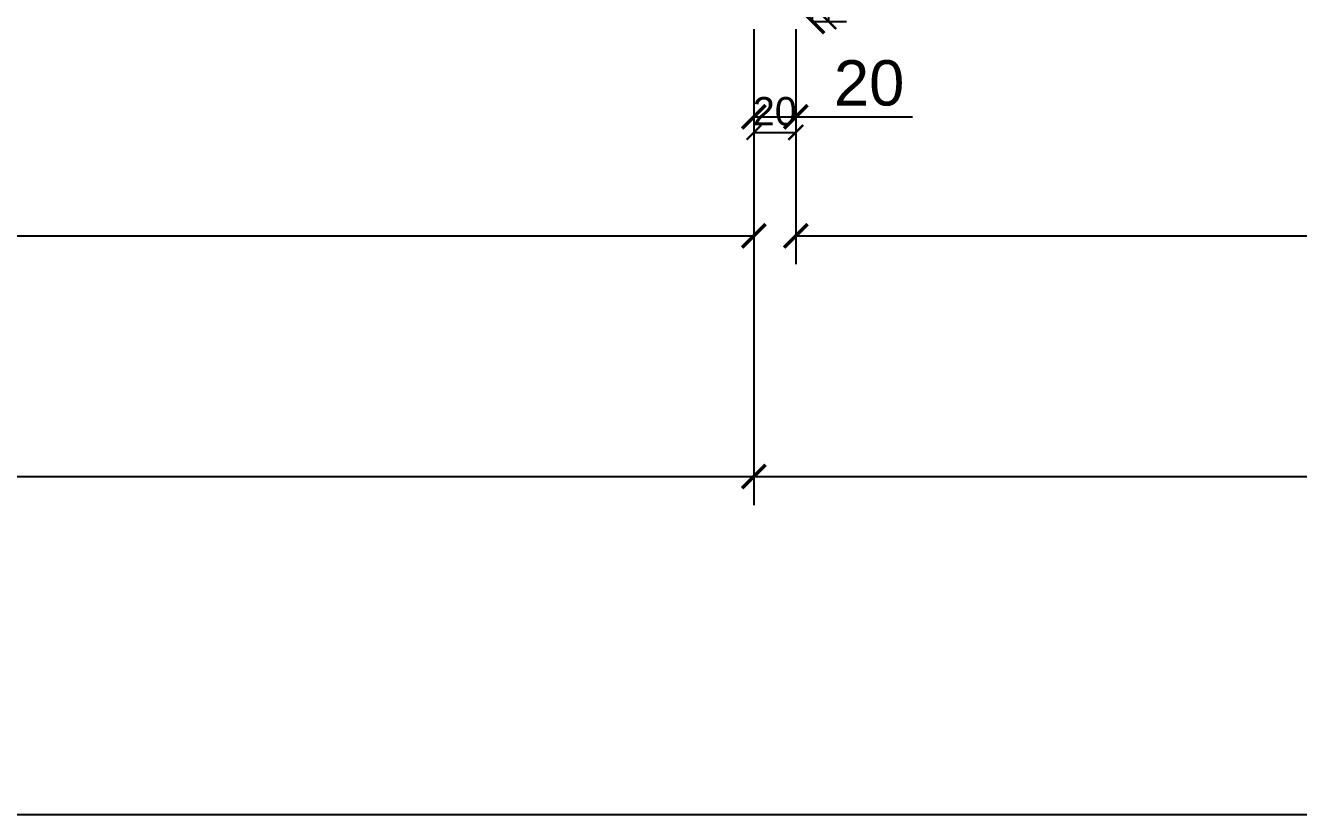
# Model space of a CAD drawing. Header units: millimetres. Extents: x -26398 to 135532, y -376633 to 43268.
# Drawn here: x 36365 to 36971, y -148012 to -147636 of the extents above; entities that cross this region are included whole.
import ezdxf

# ---------------------------------------------------------------- set-up
doc = ezdxf.new("R2010")
doc.units = ezdxf.units.MM
doc.layers.add('0 @ 5', color=7, linetype='Continuous')
doc.layers.add('0 @ 8', color=7, linetype='Continuous')
doc.styles.get("Standard").update_dxf_attribs({"font": 'arial.ttf'})
doc.dimstyles.new('SCALE dimmatbang', dxfattribs={"dimscale": 70, "dimtxt": 2.7, "dimasz": 1.4, "dimexe": 1.7, "dimexo": 0.7, "dimtad": 1, "dimtoh": 1, "dimdec": 1, "dimtxsty": 'Standard', "dimblk": 'ARCHTICK', "dimcen": 2.5, "dimclrd": 1, "dimclre": 256, "dimadec": 0, "dimazin": 0, "dimtfac": 1, "dimtdec": 1, "dimtmove": 0, "dimatfit": 3, "dimfxl": 1, "dimarcsym": 0})

# ---------------------------------------------------------------- blocks, each defined once
blk = doc.blocks.new('_ArchTick')
at = {"color": 0, "linetype": 'ByBlock', "const_width": 0.15}
blk.add_lwpolyline([(-0.5, -0.5), (0.5, 0.5)], dxfattribs=at)
blk = doc.blocks.new('*D6443')
at = {"color": 1, "lineweight": -2, "transparency": 16777216}
for p, q in [((36739.79, -147614.06), (36739.79, -147376.06)), ((36739.79, -147376.06), (36776.03, -147376.06)), ((36739.79, -147634.06), (36739.79, -147614.06))]:
    blk.add_line(p, q, dxfattribs=at)
at = {"lineweight": -2, "transparency": 16777216}
for p, q in [((36742.38, -147614.06), (36753.39, -147614.06)), ((36742.38, -147634.06), (36753.39, -147634.06))]:
    blk.add_line(p, q, dxfattribs=at)
at = {"layer": 'DEFPOINTS', "color": 0, "transparency": 16777216}
for p in [(36736.78, -147614.06), (36739.79, -147614.06), (36736.78, -147634.06)]:
    blk.add_point(p, dxfattribs=at)
at = {"color": 1, "lineweight": -2, "transparency": 16777216, "xscale": 11.2, "yscale": 11.2, "zscale": 11.2}
for p, rotation in [((36739.79, -147614.06), 90), ((36739.79, -147634.06), 270)]:
    blk.add_blockref('_ArchTick', p, dxfattribs=dict(at, rotation=rotation))
at = {"color": 0, "transparency": 16777216, "insert": (36760.41, -147360.03), "char_height": 21.6, "attachment_point": 5}
blk.add_mtext('20', dxfattribs=at)
blk = doc.blocks.new('*D6444')
at = {"color": 1, "lineweight": -2, "transparency": 16777216}
for p, q in [((36747.52, -147614.06), (36747.52, -147376.06)), ((36747.52, -147376.06), (36770.17, -147376.06)), ((36747.52, -147634.06), (36747.52, -147614.06))]:
    blk.add_line(p, q, dxfattribs=at)
at = {"lineweight": -2, "transparency": 16777216}
for p, q in [((36740.28, -147614.06), (36756.02, -147614.06)), ((36740.28, -147634.06), (36756.02, -147634.06))]:
    blk.add_line(p, q, dxfattribs=at)
at = {"layer": 'DEFPOINTS', "color": 0, "transparency": 16777216}
for p in [(36736.78, -147614.06), (36747.52, -147614.06), (36736.78, -147634.06)]:
    blk.add_point(p, dxfattribs=at)
at = {"color": 1, "lineweight": -2, "transparency": 16777216, "xscale": 7, "yscale": 7, "zscale": 7}
for p, rotation in [((36747.52, -147614.06), 90), ((36747.52, -147634.06), 270)]:
    blk.add_blockref('_ArchTick', p, dxfattribs=dict(at, rotation=rotation))
at = {"color": 0, "transparency": 16777216, "insert": (36760.41, -147366.04), "char_height": 13.5, "attachment_point": 5}
blk.add_mtext('20', dxfattribs=at)
blk = doc.blocks.new('*D6791')
at = {"lineweight": -2, "transparency": 16777216}
for p, q in [((35931.78, -147639.76), (35931.78, -147749.75)), ((36711.78, -147639.76), (36711.78, -147749.75))]:
    blk.add_line(p, q, dxfattribs=at)
at = {"color": 1, "lineweight": -2, "transparency": 16777216}
blk.add_line((35931.78, -147736.15), (36711.78, -147736.15), dxfattribs=at)
at = {"layer": 'DEFPOINTS', "color": 0, "transparency": 16777216}
for p in [(35931.78, -147634.16), (36711.78, -147634.16), (36711.78, -147736.15)]:
    blk.add_point(p, dxfattribs=at)
at = {"color": 1, "lineweight": -2, "transparency": 16777216, "xscale": 11.2, "yscale": 11.2, "zscale": 11.2, "rotation": 180}
blk.add_blockref('_ArchTick', (35931.78, -147736.15), dxfattribs=at)
at = {"color": 1, "lineweight": -2, "transparency": 16777216, "xscale": 11.2, "yscale": 11.2, "zscale": 11.2}
blk.add_blockref('_ArchTick', (36711.78, -147736.15), dxfattribs=at)
at = {"color": 0, "transparency": 16777216, "insert": (36321.78, -147720.13), "char_height": 21.6, "attachment_point": 5}
blk.add_mtext('780', dxfattribs=at)
blk = doc.blocks.new('*D6792')
at = {"lineweight": -2, "transparency": 16777216}
for p, q in [((35931.78, -147637.66), (35931.78, -147744.65)), ((36711.78, -147637.66), (36711.78, -147744.65))]:
    blk.add_line(p, q, dxfattribs=at)
at = {"color": 1, "lineweight": -2, "transparency": 16777216}
blk.add_line((35931.78, -147736.15), (36711.78, -147736.15), dxfattribs=at)
at = {"layer": 'DEFPOINTS', "color": 0, "transparency": 16777216}
for p in [(35931.78, -147634.16), (36711.78, -147634.16), (36711.78, -147736.15)]:
    blk.add_point(p, dxfattribs=at)
at = {"color": 1, "lineweight": -2, "transparency": 16777216, "xscale": 7, "yscale": 7, "zscale": 7, "rotation": 180}
blk.add_blockref('_ArchTick', (35931.78, -147736.15), dxfattribs=at)
at = {"color": 1, "lineweight": -2, "transparency": 16777216, "xscale": 7, "yscale": 7, "zscale": 7}
blk.add_blockref('_ArchTick', (36711.78, -147736.15), dxfattribs=at)
at = {"color": 0, "transparency": 16777216, "insert": (36321.78, -147726.14), "char_height": 13.5, "attachment_point": 5}
blk.add_mtext('780', dxfattribs=at)
blk = doc.blocks.new('*D6794')
at = {"lineweight": -2, "transparency": 16777216}
for p, q in [((36731.78, -147639.76), (36731.78, -147749.75)), ((37306.78, -147639.76), (37306.78, -147749.75))]:
    blk.add_line(p, q, dxfattribs=at)
at = {"color": 1, "lineweight": -2, "transparency": 16777216}
blk.add_line((36731.78, -147736.15), (37306.78, -147736.15), dxfattribs=at)
at = {"layer": 'DEFPOINTS', "color": 0, "transparency": 16777216}
for p in [(36731.78, -147634.16), (37306.78, -147634.16), (37306.78, -147736.15)]:
    blk.add_point(p, dxfattribs=at)
at = {"color": 1, "lineweight": -2, "transparency": 16777216, "xscale": 11.2, "yscale": 11.2, "zscale": 11.2, "rotation": 180}
blk.add_blockref('_ArchTick', (36731.78, -147736.15), dxfattribs=at)
at = {"color": 1, "lineweight": -2, "transparency": 16777216, "xscale": 11.2, "yscale": 11.2, "zscale": 11.2}
blk.add_blockref('_ArchTick', (37306.78, -147736.15), dxfattribs=at)
at = {"color": 0, "transparency": 16777216, "insert": (37019.28, -147720.17), "char_height": 21.6, "attachment_point": 5}
blk.add_mtext('575', dxfattribs=at)
blk = doc.blocks.new('*D6795')
at = {"lineweight": -2, "transparency": 16777216}
for p, q in [((36731.78, -147637.66), (36731.78, -147744.65)), ((37306.78, -147637.66), (37306.78, -147744.65))]:
    blk.add_line(p, q, dxfattribs=at)
at = {"color": 1, "lineweight": -2, "transparency": 16777216}
blk.add_line((36731.78, -147736.15), (37306.78, -147736.15), dxfattribs=at)
at = {"layer": 'DEFPOINTS', "color": 0, "transparency": 16777216}
for p in [(36731.78, -147634.16), (37306.78, -147634.16), (37306.78, -147736.15)]:
    blk.add_point(p, dxfattribs=at)
at = {"color": 1, "lineweight": -2, "transparency": 16777216, "xscale": 7, "yscale": 7, "zscale": 7, "rotation": 180}
blk.add_blockref('_ArchTick', (36731.78, -147736.15), dxfattribs=at)
at = {"color": 1, "lineweight": -2, "transparency": 16777216, "xscale": 7, "yscale": 7, "zscale": 7}
blk.add_blockref('_ArchTick', (37306.78, -147736.15), dxfattribs=at)
at = {"color": 0, "transparency": 16777216, "insert": (37019.28, -147726.16), "char_height": 13.5, "attachment_point": 5}
blk.add_mtext('575', dxfattribs=at)
blk = doc.blocks.new('*D6821')
at = {"lineweight": -2, "transparency": 16777216}
for p, q in [((36711.78, -147639.76), (36711.78, -147693.05)), ((36731.78, -147639.76), (36731.78, -147693.05))]:
    blk.add_line(p, q, dxfattribs=at)
at = {"color": 1, "lineweight": -2, "transparency": 16777216}
for p, q in [((36711.78, -147679.45), (36731.78, -147679.45)), ((36731.78, -147679.45), (36787.38, -147679.45))]:
    blk.add_line(p, q, dxfattribs=at)
at = {"layer": 'DEFPOINTS', "color": 0, "transparency": 16777216}
for p in [(36711.78, -147634.16), (36731.78, -147634.16), (36731.78, -147679.45)]:
    blk.add_point(p, dxfattribs=at)
at = {"color": 1, "lineweight": -2, "transparency": 16777216, "xscale": 11.2, "yscale": 11.2, "zscale": 11.2, "rotation": 180}
blk.add_blockref('_ArchTick', (36711.78, -147679.45), dxfattribs=at)
at = {"color": 1, "lineweight": -2, "transparency": 16777216, "xscale": 11.2, "yscale": 11.2, "zscale": 11.2}
blk.add_blockref('_ArchTick', (36731.78, -147679.45), dxfattribs=at)
at = {"color": 0, "transparency": 16777216, "insert": (36766.76, -147663.42), "char_height": 21.6, "attachment_point": 5}
blk.add_mtext('20', dxfattribs=at)
blk = doc.blocks.new('*D6822')
at = {"lineweight": -2, "transparency": 16777216}
for p, q in [((36711.78, -147637.66), (36711.78, -147695.39)), ((36731.78, -147637.66), (36731.78, -147695.39))]:
    blk.add_line(p, q, dxfattribs=at)
at = {"color": 1, "lineweight": -2, "transparency": 16777216}
blk.add_line((36711.78, -147686.89), (36731.78, -147686.89), dxfattribs=at)
at = {"layer": 'DEFPOINTS', "color": 0, "transparency": 16777216}
for p in [(36711.78, -147634.16), (36731.78, -147634.16), (36731.78, -147686.89)]:
    blk.add_point(p, dxfattribs=at)
at = {"color": 1, "lineweight": -2, "transparency": 16777216, "xscale": 7, "yscale": 7, "zscale": 7, "rotation": 180}
blk.add_blockref('_ArchTick', (36711.78, -147686.89), dxfattribs=at)
at = {"color": 1, "lineweight": -2, "transparency": 16777216, "xscale": 7, "yscale": 7, "zscale": 7}
blk.add_blockref('_ArchTick', (36731.78, -147686.89), dxfattribs=at)
at = {"color": 0, "transparency": 16777216, "insert": (36721.78, -147676.87), "char_height": 13.5, "attachment_point": 5}
blk.add_mtext('20', dxfattribs=at)
blk = doc.blocks.new('*D6845')
at = {"lineweight": -2, "transparency": 16777216}
for p, q in [((35911.78, -147639.76), (35911.78, -148025.58)), ((39911.78, -147639.76), (39911.78, -148025.58))]:
    blk.add_line(p, q, dxfattribs=at)
at = {"color": 1, "lineweight": -2, "transparency": 16777216}
blk.add_line((35911.78, -148011.98), (39911.78, -148011.98), dxfattribs=at)
at = {"layer": 'DEFPOINTS', "color": 0, "transparency": 16777216}
for p in [(35911.78, -147634.16), (39911.78, -147634.16), (39911.78, -148011.98)]:
    blk.add_point(p, dxfattribs=at)
at = {"color": 1, "lineweight": -2, "transparency": 16777216, "xscale": 11.2, "yscale": 11.2, "zscale": 11.2, "rotation": 180}
blk.add_blockref('_ArchTick', (35911.78, -148011.98), dxfattribs=at)
at = {"color": 1, "lineweight": -2, "transparency": 16777216, "xscale": 11.2, "yscale": 11.2, "zscale": 11.2}
blk.add_blockref('_ArchTick', (39911.78, -148011.98), dxfattribs=at)
at = {"color": 0, "transparency": 16777216, "insert": (37911.78, -147995.95), "char_height": 21.6, "attachment_point": 5}
blk.add_mtext('4000', dxfattribs=at)
blk = doc.blocks.new('*D6846')
at = {"lineweight": -2, "transparency": 16777216}
for p, q in [((35911.78, -147637.66), (35911.78, -148020.48)), ((39911.78, -147637.66), (39911.78, -148020.48))]:
    blk.add_line(p, q, dxfattribs=at)
at = {"color": 1, "lineweight": -2, "transparency": 16777216}
blk.add_line((35911.78, -148011.98), (39911.78, -148011.98), dxfattribs=at)
at = {"layer": 'DEFPOINTS', "color": 0, "transparency": 16777216}
for p in [(35911.78, -147634.16), (39911.78, -147634.16), (39911.78, -148011.98)]:
    blk.add_point(p, dxfattribs=at)
at = {"color": 1, "lineweight": -2, "transparency": 16777216, "xscale": 7, "yscale": 7, "zscale": 7, "rotation": 180}
blk.add_blockref('_ArchTick', (35911.78, -148011.98), dxfattribs=at)
at = {"color": 1, "lineweight": -2, "transparency": 16777216, "xscale": 7, "yscale": 7, "zscale": 7}
blk.add_blockref('_ArchTick', (39911.78, -148011.98), dxfattribs=at)
at = {"color": 0, "transparency": 16777216, "insert": (37911.78, -148001.97), "char_height": 13.5, "attachment_point": 5}
blk.add_mtext('4000', dxfattribs=at)
blk = doc.blocks.new('*D6848')
at = {"lineweight": -2, "transparency": 16777216}
for p, q in [((35911.78, -147639.76), (35911.78, -147864.48)), ((36711.78, -147639.76), (36711.78, -147864.48))]:
    blk.add_line(p, q, dxfattribs=at)
at = {"color": 1, "lineweight": -2, "transparency": 16777216}
blk.add_line((35911.78, -147850.88), (36711.78, -147850.88), dxfattribs=at)
at = {"layer": 'DEFPOINTS', "color": 0, "transparency": 16777216}
for p in [(35911.78, -147634.16), (36711.78, -147634.16), (36711.78, -147850.88)]:
    blk.add_point(p, dxfattribs=at)
at = {"color": 1, "lineweight": -2, "transparency": 16777216, "xscale": 11.2, "yscale": 11.2, "zscale": 11.2, "rotation": 180}
blk.add_blockref('_ArchTick', (35911.78, -147850.88), dxfattribs=at)
at = {"color": 1, "lineweight": -2, "transparency": 16777216, "xscale": 11.2, "yscale": 11.2, "zscale": 11.2}
blk.add_blockref('_ArchTick', (36711.78, -147850.88), dxfattribs=at)
at = {"color": 0, "transparency": 16777216, "insert": (36311.78, -147834.85), "char_height": 21.6, "attachment_point": 5}
blk.add_mtext('800', dxfattribs=at)
blk = doc.blocks.new('*D6849')
at = {"lineweight": -2, "transparency": 16777216}
for p, q in [((35911.78, -147637.66), (35911.78, -147859.38)), ((36711.78, -147637.66), (36711.78, -147859.38))]:
    blk.add_line(p, q, dxfattribs=at)
at = {"color": 1, "lineweight": -2, "transparency": 16777216}
blk.add_line((35911.78, -147850.88), (36711.78, -147850.88), dxfattribs=at)
at = {"layer": 'DEFPOINTS', "color": 0, "transparency": 16777216}
for p in [(35911.78, -147634.16), (36711.78, -147634.16), (36711.78, -147850.88)]:
    blk.add_point(p, dxfattribs=at)
at = {"color": 1, "lineweight": -2, "transparency": 16777216, "xscale": 7, "yscale": 7, "zscale": 7, "rotation": 180}
blk.add_blockref('_ArchTick', (35911.78, -147850.88), dxfattribs=at)
at = {"color": 1, "lineweight": -2, "transparency": 16777216, "xscale": 7, "yscale": 7, "zscale": 7}
blk.add_blockref('_ArchTick', (36711.78, -147850.88), dxfattribs=at)
at = {"color": 0, "transparency": 16777216, "insert": (36311.78, -147840.86), "char_height": 13.5, "attachment_point": 5}
blk.add_mtext('800', dxfattribs=at)
blk = doc.blocks.new('*D6851')
at = {"lineweight": -2, "transparency": 16777216}
for p, q in [((36711.78, -147639.76), (36711.78, -147864.48)), ((37311.78, -147639.76), (37311.78, -147864.48))]:
    blk.add_line(p, q, dxfattribs=at)
at = {"color": 1, "lineweight": -2, "transparency": 16777216}
blk.add_line((36711.78, -147850.88), (37311.78, -147850.88), dxfattribs=at)
at = {"layer": 'DEFPOINTS', "color": 0, "transparency": 16777216}
for p in [(36711.78, -147634.16), (37311.78, -147634.16), (37311.78, -147850.88)]:
    blk.add_point(p, dxfattribs=at)
at = {"color": 1, "lineweight": -2, "transparency": 16777216, "xscale": 11.2, "yscale": 11.2, "zscale": 11.2, "rotation": 180}
blk.add_blockref('_ArchTick', (36711.78, -147850.88), dxfattribs=at)
at = {"color": 1, "lineweight": -2, "transparency": 16777216, "xscale": 11.2, "yscale": 11.2, "zscale": 11.2}
blk.add_blockref('_ArchTick', (37311.78, -147850.88), dxfattribs=at)
at = {"color": 0, "transparency": 16777216, "insert": (37011.78, -147834.85), "char_height": 21.6, "attachment_point": 5}
blk.add_mtext('600', dxfattribs=at)
blk = doc.blocks.new('*D6852')
at = {"lineweight": -2, "transparency": 16777216}
for p, q in [((36711.78, -147637.66), (36711.78, -147859.38)), ((37311.78, -147637.66), (37311.78, -147859.38))]:
    blk.add_line(p, q, dxfattribs=at)
at = {"color": 1, "lineweight": -2, "transparency": 16777216}
blk.add_line((36711.78, -147850.88), (37311.78, -147850.88), dxfattribs=at)
at = {"layer": 'DEFPOINTS', "color": 0, "transparency": 16777216}
for p in [(36711.78, -147634.16), (37311.78, -147634.16), (37311.78, -147850.88)]:
    blk.add_point(p, dxfattribs=at)
at = {"color": 1, "lineweight": -2, "transparency": 16777216, "xscale": 7, "yscale": 7, "zscale": 7, "rotation": 180}
blk.add_blockref('_ArchTick', (36711.78, -147850.88), dxfattribs=at)
at = {"color": 1, "lineweight": -2, "transparency": 16777216, "xscale": 7, "yscale": 7, "zscale": 7}
blk.add_blockref('_ArchTick', (37311.78, -147850.88), dxfattribs=at)
at = {"color": 0, "transparency": 16777216, "insert": (37011.78, -147840.86), "char_height": 13.5, "attachment_point": 5}
blk.add_mtext('600', dxfattribs=at)
blk = doc.blocks.new('*U9000')
at = {"layer": '0 @ 5'}
dim = blk.add_linear_dim(base=(36747.52, -147614.06), p1=(36736.78, -147634.06), p2=(36736.78, -147614.06), angle=90, dimstyle='SCALE dimmatbang', override={"dimscale": 5, "dimtix": 0, "dimtofl": 1, "dimtmove": 0, "dimatfit": 3}, dxfattribs=at)
dim.commit()
dim.dimension.update_dxf_attribs({"geometry": '*D6444', "text_midpoint": (36760.41, -147376.06), "dimtype": 128})
at = {"layer": '0 @ 8'}
dim = blk.add_linear_dim(base=(36739.79, -147614.06), p1=(36736.78, -147634.06), p2=(36736.78, -147614.06), angle=90, dimstyle='SCALE dimmatbang', override={"dimscale": 8, "dimtix": 0, "dimtofl": 1, "dimtmove": 0, "dimatfit": 3}, dxfattribs=at)
dim.commit()
dim.dimension.update_dxf_attribs({"geometry": '*D6443', "text_midpoint": (36760.41, -147376.06), "dimtype": 128})
blk = doc.blocks.new('*U9116')
at = {"layer": '0 @ 5'}
dim = blk.add_linear_dim(base=(36711.78, -147736.15), p1=(35931.78, -147634.16), p2=(36711.78, -147634.16), angle=180, dimstyle='SCALE dimmatbang', override={"dimscale": 5, "dimtix": 0, "dimtofl": 1, "dimtmove": 0, "dimatfit": 3}, dxfattribs=at)
dim.commit()
dim.dimension.update_dxf_attribs({"geometry": '*D6792', "text_midpoint": (36321.78, -147726.14)})
at = {"layer": '0 @ 8'}
dim = blk.add_linear_dim(base=(36711.78, -147736.15), p1=(35931.78, -147634.16), p2=(36711.78, -147634.16), angle=180, dimstyle='SCALE dimmatbang', override={"dimscale": 8, "dimtix": 0, "dimtofl": 1, "dimtmove": 0, "dimatfit": 3}, dxfattribs=at)
dim.commit()
dim.dimension.update_dxf_attribs({"geometry": '*D6791', "text_midpoint": (36321.78, -147720.13)})
blk = doc.blocks.new('*U9117')
at = {"layer": '0 @ 5'}
dim = blk.add_linear_dim(base=(37306.78, -147736.15), p1=(36731.78, -147634.16), p2=(37306.78, -147634.16), angle=180, dimstyle='SCALE dimmatbang', override={"dimscale": 5, "dimtix": 0, "dimtofl": 1, "dimtmove": 0, "dimatfit": 3}, dxfattribs=at)
dim.commit()
dim.dimension.update_dxf_attribs({"geometry": '*D6795', "text_midpoint": (37019.28, -147726.16)})
at = {"layer": '0 @ 8'}
dim = blk.add_linear_dim(base=(37306.78, -147736.15), p1=(36731.78, -147634.16), p2=(37306.78, -147634.16), angle=180, dimstyle='SCALE dimmatbang', override={"dimscale": 8, "dimtix": 0, "dimtofl": 1, "dimtmove": 0, "dimatfit": 3}, dxfattribs=at)
dim.commit()
dim.dimension.update_dxf_attribs({"geometry": '*D6794', "text_midpoint": (37019.28, -147720.17)})
blk = doc.blocks.new('*U9126')
at = {"layer": '0 @ 5'}
dim = blk.add_linear_dim(base=(36731.78, -147686.89), p1=(36711.78, -147634.16), p2=(36731.78, -147634.16), angle=180, dimstyle='SCALE dimmatbang', override={"dimscale": 5, "dimtix": 0, "dimtofl": 1, "dimtmove": 0, "dimatfit": 3}, dxfattribs=at)
dim.commit()
dim.dimension.update_dxf_attribs({"geometry": '*D6822', "text_midpoint": (36721.78, -147686.89), "dimtype": 128})
at = {"layer": '0 @ 8'}
dim = blk.add_linear_dim(base=(36731.78, -147679.45), p1=(36711.78, -147634.16), p2=(36731.78, -147634.16), angle=180, dimstyle='SCALE dimmatbang', override={"dimscale": 8, "dimtix": 0, "dimtofl": 1, "dimtmove": 0, "dimatfit": 3}, dxfattribs=at)
dim.commit()
dim.dimension.update_dxf_attribs({"geometry": '*D6821', "text_midpoint": (36766.76, -147679.45), "dimtype": 128})
blk = doc.blocks.new('*U9134')
at = {"layer": '0 @ 5'}
dim = blk.add_linear_dim(base=(39911.78, -148011.98), p1=(35911.78, -147634.16), p2=(39911.78, -147634.16), angle=180, dimstyle='SCALE dimmatbang', override={"dimscale": 5, "dimtix": 0, "dimtofl": 1, "dimtmove": 0, "dimatfit": 3}, dxfattribs=at)
dim.commit()
dim.dimension.update_dxf_attribs({"geometry": '*D6846', "text_midpoint": (37911.78, -148001.97)})
at = {"layer": '0 @ 8'}
dim = blk.add_linear_dim(base=(39911.78, -148011.98), p1=(35911.78, -147634.16), p2=(39911.78, -147634.16), angle=180, dimstyle='SCALE dimmatbang', override={"dimscale": 8, "dimtix": 0, "dimtofl": 1, "dimtmove": 0, "dimatfit": 3}, dxfattribs=at)
dim.commit()
dim.dimension.update_dxf_attribs({"geometry": '*D6845', "text_midpoint": (37911.78, -147995.95)})
blk = doc.blocks.new('*U9135')
at = {"layer": '0 @ 5'}
dim = blk.add_linear_dim(base=(36711.78, -147850.88), p1=(35911.78, -147634.16), p2=(36711.78, -147634.16), angle=180, dimstyle='SCALE dimmatbang', override={"dimscale": 5, "dimtix": 0, "dimtofl": 1, "dimtmove": 0, "dimatfit": 3}, dxfattribs=at)
dim.commit()
dim.dimension.update_dxf_attribs({"geometry": '*D6849', "text_midpoint": (36311.78, -147840.86)})
at = {"layer": '0 @ 8'}
dim = blk.add_linear_dim(base=(36711.78, -147850.88), p1=(35911.78, -147634.16), p2=(36711.78, -147634.16), angle=180, dimstyle='SCALE dimmatbang', override={"dimscale": 8, "dimtix": 0, "dimtofl": 1, "dimtmove": 0, "dimatfit": 3}, dxfattribs=at)
dim.commit()
dim.dimension.update_dxf_attribs({"geometry": '*D6848', "text_midpoint": (36311.78, -147834.85)})
blk = doc.blocks.new('*U9136')
at = {"layer": '0 @ 5'}
dim = blk.add_linear_dim(base=(37311.78, -147850.88), p1=(36711.78, -147634.16), p2=(37311.78, -147634.16), angle=180, dimstyle='SCALE dimmatbang', override={"dimscale": 5, "dimtix": 0, "dimtofl": 1, "dimtmove": 0, "dimatfit": 3}, dxfattribs=at)
dim.commit()
dim.dimension.update_dxf_attribs({"geometry": '*D6852', "text_midpoint": (37011.78, -147840.86)})
at = {"layer": '0 @ 8'}
dim = blk.add_linear_dim(base=(37311.78, -147850.88), p1=(36711.78, -147634.16), p2=(37311.78, -147634.16), angle=180, dimstyle='SCALE dimmatbang', override={"dimscale": 8, "dimtix": 0, "dimtofl": 1, "dimtmove": 0, "dimatfit": 3}, dxfattribs=at)
dim.commit()
dim.dimension.update_dxf_attribs({"geometry": '*D6851', "text_midpoint": (37011.78, -147834.85)})

msp = doc.modelspace()

# ---------------------------------------------------------------- block references
for name in ['*U9000', '*U9134', '*U9135', '*U9116', '*U9126', '*U9136', '*U9117']:
    msp.add_blockref(name, (0, 0))

doc.saveas('drawing.dxf')
